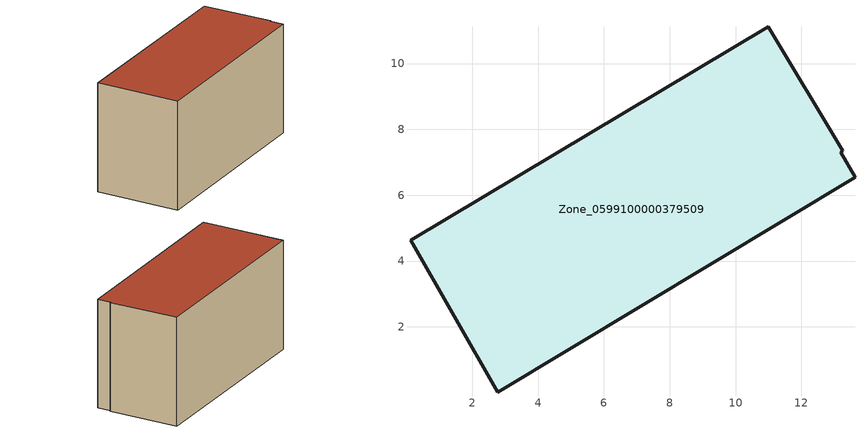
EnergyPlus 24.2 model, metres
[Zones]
Zone_0599100000379509
 floor ground (C_G): 13.19,7.3 13.63,6.55 2.78,0.02 0.13,4.63 10.99,11.11 13.25,7.35 z0
 wall outside (C_F): 13.63,6.55 13.19,7.3 13.25,7.35 10.99,11.11 0.13,4.63 2.78,0.02 13.63,6.55 z0:6.87
 roof outside (C_R): 13.25,7.35 10.99,11.11 0.13,4.63 2.78,0.02 13.63,6.55 13.19,7.3 z6.87
[BUILDING]
Pand.0599100000379509: North Axis=0; Terrain=City; Loads Convergence Tolerance Value=0.04; Temperature Convergence Tolerance Value=0.4; Solar Distribution=FullExterior; Maximum Number of Warmup Days=25; Minimum Number of Warmup Days=1
[Site:Location]
Rotterdam.The.Hague.AP_ZH_NLD Design_Conditions: Latitude=51.96; Longitude=4.45; Time Zone=1; Elevation=-4.5
[SITE:GROUNDTEMPERATURE:BUILDINGSURFACE]
18, 18, 18, 18, 18, 18, 18, 18, 18, 18, 18, 18
[MATERIAL] Thermal Absorptance=0.9; Solar Absorptance=0.7; Visible Absorptance=0.7
Name | Roughness | Thickness | Conductivity | Density | Specific Heat
G.TC.1992-2005 | MediumSmooth | 0.15 | 0.06 | 540 | 1210
F.TC.1992-2005 | Rough | 0.3 | 0.12 | 1920 | 840
R.TC.1992-2005 | MediumRough | 0.2 | 0.08 | 1500 | 1000
[CONSTRUCTION]
C_G: G.TC.1992-2005
C_F: F.TC.1992-2005
C_R: R.TC.1992-2005
[ZONE]
Zone_0599100000379509: Type=1; Multiplier=1; Ceiling Height=Autocalculate; Volume=Autocalculate; Floor Area=autocalculate; Part of Total Floor Area=Yes
[ZONEINFILTRATION:DESIGNFLOWRATE]
Infil_Zone_0599100000379509: Zone or ZoneList or Space or SpaceList=Zone_0599100000379509; Schedule=AlwaysOn; Design Flow Rate Calculation Method=Flow/Area; Flow Rate per Floor Area=0.0015; Constant Term Coefficient=1; Temperature Term Coefficient=0; Velocity Term Coefficient=0; Velocity Squared Term Coefficient=0
[HVACTEMPLATE:ZONE:IDEALLOADSAIRSYSTEM]
Zone_0599100000379509: Maximum Heating Supply Air Temperature=50; Minimum Cooling Supply Air Temperature=13; Maximum Heating Supply Air Humidity Ratio=0.0156; Minimum Cooling Supply Air Humidity Ratio=0.0077; Heating Limit=NoLimit; Cooling Limit=NoLimit; Dehumidification Control Type=ConstantSensibleHeatRatio; Cooling Sensible Heat Ratio=0.7; Dehumidification Setpoint=60; Humidification Control Type=None; Humidification Setpoint=30; Outdoor Air Method=None; Outdoor Air Flow Rate per Person=0.00944; Outdoor Air Flow Rate per Zone Floor Area=0; Outdoor Air Flow Rate per Zone=0; Demand Controlled Ventilation Type=None; Outdoor Air Economizer Type=NoEconomizer; Heat Recovery Type=None; Sensible Heat Recovery Effectiveness=0.7; Latent Heat Recovery Effectiveness=0.65
[ZONECONTROL:THERMOSTAT]
ThermostatControl_Zone_0599100000379509: Zone or ZoneList=Zone_0599100000379509; Control Type Schedule=DualSetpointControlType; Control 1=Thermostat_Zone_0599100000379509; Temperature Difference Between Cutout And Setpoint=0
[THERMOSTATSETPOINT:DUALSETPOINT]
Thermostat_Zone_0599100000379509: Heating Setpoint Temperature Schedule=HeatingSetpoint_Zone_0599100000379509; Cooling Setpoint Temperature Schedule=CoolingSetpoint_Zone_0599100000379509
[SCHEDULE:COMPACT]
HeatingSetpoint_Zone_0599100000379509: Through: 12/31, For: AllDays, Until: 24:00, 21
CoolingSetpoint_Zone_0599100000379509: Through: 12/31, For: AllDays, Until: 24:00, 24
DualSetpointControlType: Through: 12/31, For: AllDays, Until: 24:00, 4
AlwaysOn: Through: 12/31, For: AllDays, Until: 24:00, 1
